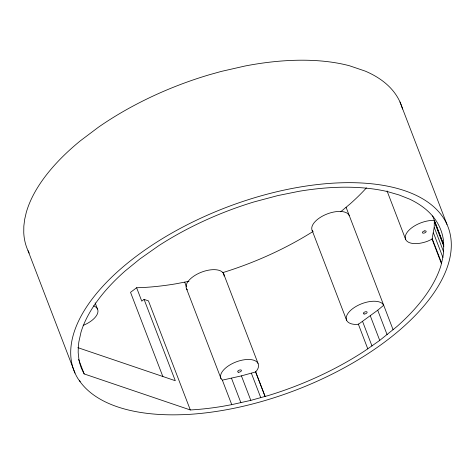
<?xml version="1.0" encoding="UTF-8"?>
<svg xmlns="http://www.w3.org/2000/svg" width="475" height="475" viewBox="0 0 475 475"><rect width="100%" height="100%" fill="white"/><g stroke="black" fill="none" stroke-linecap="round" stroke-linejoin="round"><path stroke-width="0.71" d="M434.209 227.317L434.316 220.477L430.463 220.531A20.033 9.773 -21 0 0 405.282 236.657A20.033 9.773 -21 0 0 427.904 241.086L432.042 239.162L434.209 227.317L443.614 251.809L442.878 257.385L440.996 265.418A192.547 93.937 -21 0 1 396.999 326.473L379.727 340.403L367.763 348.816L358.257 323.908M443.614 251.809L443.715 244.969L434.316 220.477M255.681 371.931L255.853 371.771A20.033 9.773 -21 0 0 242.387 360.092A20.033 9.773 -21 0 0 221.077 378.765L222.342 380.148L231.747 404.641L250.818 400.366L265.086 396.423L255.681 371.931L241.419 375.873L222.342 380.148M255.461 371.575L265.086 396.423M340.658 211.797L349.992 204.013A192.547 93.937 -21 0 0 366.421 187.892M377.72 310.217L383.705 305.277L382.209 303.4A20.033 9.773 -21 0 0 352.533 308.774A20.033 9.773 -21 0 0 354.831 324.407L358.364 324.324L377.72 310.217L387.119 334.709M188.961 281.295L176.1 283.777A192.547 93.937 -21 0 1 143.872 287.476L136.622 287.749L130.53 292.339L162.901 376.669M231.747 404.641L223.107 406.238A192.547 93.937 -21 0 1 190.879 409.937L190.309 409.955L148.443 300.883L144.073 299.398L141.764 301.138L136.622 287.749M367.816 348.816L363.066 351.999A192.547 93.937 -21 0 1 267.894 395.663L265.026 396.483M443.715 244.969L443.454 240.451A192.547 93.937 -21 0 0 409.539 199.108L398.958 194.928L387.41 191.585A192.547 93.937 -21 0 0 298.9 191.318L277.887 195.569L254.113 201.899A192.547 93.937 -21 0 0 158.941 245.557L139.834 258.994L125.008 271.088A192.547 93.937 -21 0 0 81.011 332.138L78.832 342L78.274 347.534L78.185 352.628L78.779 358.15A169.272 82.579 -21 0 0 83.576 372.721L84.176 373.938L190.309 409.955M77.894 347.658L175.287 380.713L144.073 299.398M224.105 276.076A20.033 9.773 -21 0 0 202.944 271.641A20.033 9.773 -21 0 0 186.604 288.96L187.447 289.881M349.232 215.472L347.736 213.596A20.033 9.773 -21 0 0 323.285 215.692A20.033 9.773 -21 0 0 312.805 231.527M80.144 381.746L77.9 378.557A200.361 97.749 -21 0 1 252.35 198.419A200.361 97.749 -21 0 1 448.062 264.836A200.361 97.749 -21 0 1 184.229 414.639L177.537 414.8A200.266 97.702 -21 0 1 80.144 381.746L79.622 380.392M399.997 101.994L447.005 224.455M432.624 215.911L443.781 244.969M434.405 221.878L443.81 246.371M433.473 232.893L442.878 257.385M432.197 238.592L441.602 263.085M432.042 239.162L441.447 263.655M387.024 190.897L405.591 239.252M346.097 207.308L393.11 329.769M370.328 315.911L379.727 340.403M362.585 321.48L371.984 345.972M312.134 230.422L346.608 320.227M223.547 273.564L258.02 363.369M251.37 373.213L260.775 397.706M241.419 375.873L250.818 400.366M231.497 378.231L240.896 402.723M184.733 282.18L186.562 286.942M186.604 288.96L221.077 378.765M95.113 302.824L97.5 309.047M78.612 359.438L84.176 373.938M27.995 250.64L75.002 373.101M93.563 305.847A20.033 9.773 -21 0 1 83.143 325.411M313.12 231.42A192.547 93.937 -21 0 1 222.294 272.769M402.533 109.06A200.361 97.749 -21 0 0 365.162 71.084L349.481 65.764A200.361 97.749 -21 0 0 245.053 66.007L221.279 71.422L209.321 74.759A200.361 97.749 -21 0 0 98.39 127.241L80.358 140.814A200.361 97.749 -21 0 0 26.244 212.58L24.664 219.432L23.833 226.118L23.75 232.607A200.361 97.749 -21 0 0 29.189 253.104M424.401 230.945L423.902 231.105A2.001 0.98 -21 0 0 422.833 233.094L423.201 233.166A2.001 0.98 -21 0 0 426.069 231.836A2.001 0.98 -21 0 0 424.401 230.945M238.486 372.222A2.001 0.98 -21 0 0 241.448 370.601A2.001 0.98 -21 0 0 238.717 370.375A2.001 0.98 -21 0 0 238.486 372.222M364.171 313.999A2.001 0.98 -21 0 0 367.133 312.384A2.001 0.98 -21 0 0 364.396 312.158A2.001 0.98 -21 0 0 364.171 313.999"/></g></svg>
